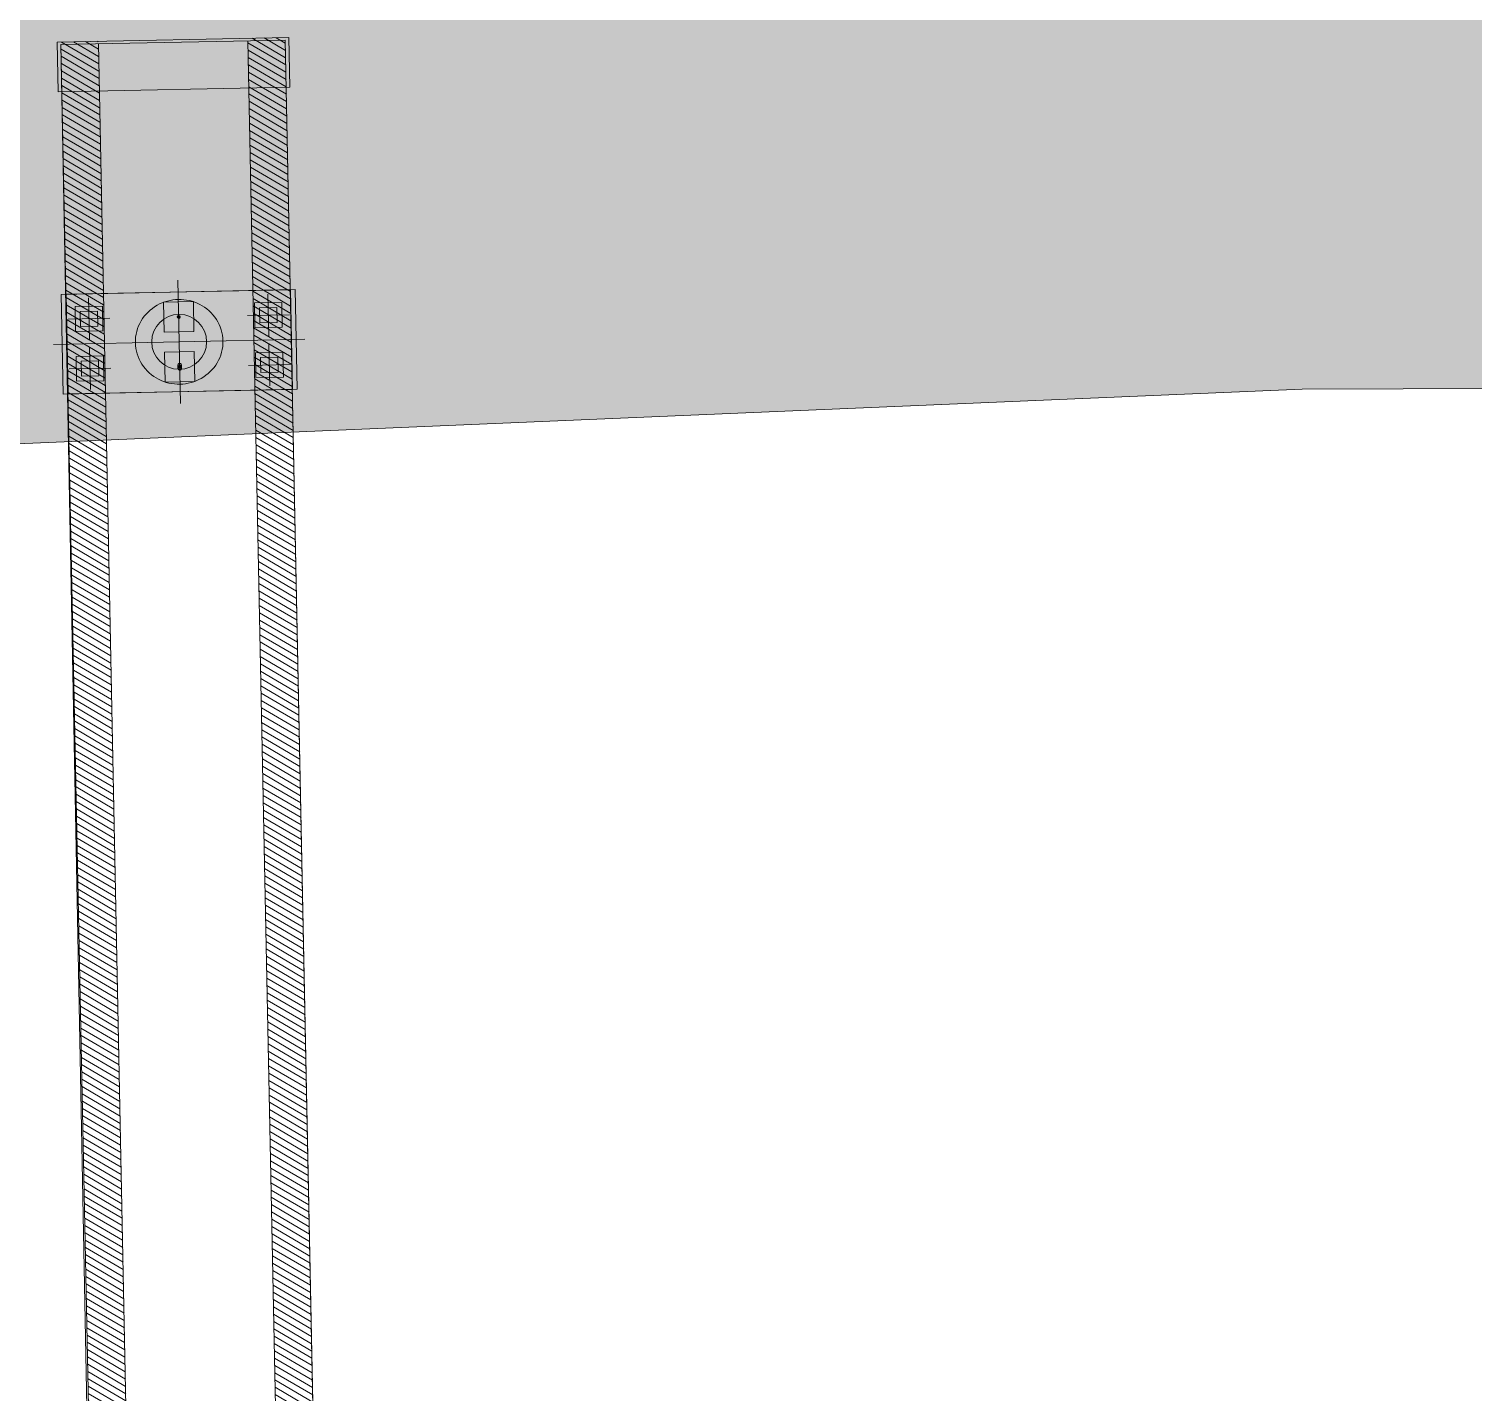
# Model space of a CAD drawing. Header units: millimetres. Extents: x -331961 to 300627, y -148243 to 59350.
# Drawn here: x -43255 to -14282, y -38042 to -10696 of the extents above; entities that cross this region are included whole.
import ezdxf

# ---------------------------------------------------------------- set-up
doc = ezdxf.new("R2010")
doc.units = ezdxf.units.MM
doc.header["$LTSCALE"] = 100
doc.header["$MEASUREMENT"] = 0
for name, color, linetype, lineweight in [('8', 8, 'Continuous', 5), ('ARC-VIEW', 90, 'Continuous', 5), ('ARC_TEXT', 255, 'Continuous', 5), ('BOUNDARY', 2, 'Continuous', 5)]:
    doc.layers.add(name, color=color, linetype=linetype, lineweight=lineweight)

# ---------------------------------------------------------------- blocks, each defined once
blk = doc.blocks.new('PB')
at = {"layer": '8'}
h = blk.add_hatch(dxfattribs=at)
h.set_pattern_fill('ANSI31', color=256)
h.set_pattern_definition([(45, (-99.33348, 29.03746), (-0.08838835, 0.08838835), [])])
h.paths.add_polyline_path([(-77.686, 40.999), (-77.861, 40.269), (4.694, 20.451), (4.946, 21.162)])
h.paths.add_polyline_path([(-78.561, 37.352), (-78.736, 36.623), (3.431, 16.898), (3.684, 17.608)])
h = blk.add_hatch(dxfattribs=at)
h.set_pattern_fill('STEEL', color=256, scale=0.005, angle=76.5007)
h.set_pattern_definition([(121.50070882, (5062.520549, -10382.608118), (-0.013535559993, -0.008294832166), []), (121.50070882, (5062.51283, -10382.606265), (-0.013535559993, -0.008294832166), [])])
edge = h.paths.add_edge_path()
edge.add_arc((-72.804, 37.513), 0.03, 0, 360)
h = blk.add_hatch(dxfattribs=at)
h.set_pattern_fill('STEEL', color=256, scale=0.005, angle=76.5007)
h.set_pattern_definition([(121.50070882, (5063.492922, -10382.841552), (-0.013535559993, -0.008294832166), []), (121.50070882, (5063.485203, -10382.839699), (-0.013535559993, -0.008294832166), [])])
edge = h.paths.add_edge_path()
edge.add_arc((-71.832, 37.28), 0.03, 0, 360)
for p, q in [((-78.754, 36.55, 0), (-77.668, 41.072, 0)), ((-78.687, 36.611, 0), (-77.637, 40.987, 0)), ((-78.687, 36.611, 0), (-77.637, 40.987, 0)), ((-76.696, 40.838, 0), (-77.668, 41.072, 0)), ((4.946, 21.162, 0), (-77.637, 40.987, 0)), ((-77.781, 36.317, 0), (-76.696, 40.838, 0)), ((4.694, 20.451, 0), (-77.812, 40.258, 0)), ((-71.729, 39.851, 0), (-72.907, 34.942, 0)), ((-72.482, 38.855, 0), (-72.286, 39.672, 0)), ((-71.51, 38.621, 0), (-71.314, 39.438, 0)), ((-72.793, 39.361, 0), (-71.976, 39.165, 0)), ((-71.82, 39.128, 0), (-71.003, 38.932, 0)), ((-71.115, 37.107, 0), (-73.522, 37.685, 0)), ((3.732, 17.597, 0), (-78.512, 37.341, 0)), ((-77.781, 36.317, 0), (-78.754, 36.55, 0)), ((3.48, 16.886, 0), (-78.687, 36.611, 0)), ((-73.323, 35.354, 0), (-73.127, 36.171, 0)), ((-72.35, 35.121, 0), (-72.154, 35.938, 0)), ((-73.633, 35.861, 0), (-72.816, 35.665, 0)), ((-72.661, 35.627, 0), (-71.844, 35.431, 0))]:
    blk.add_line(p, q, dxfattribs=at)
at = {"layer": '8', "elevation": 0}
for points in [[(-73.839, 35.345), (-72.742, 39.915), (-70.797, 39.448), (-71.894, 34.878)], [(-73.816, 35.442), (-72.765, 39.818), (-70.821, 39.351), (-71.871, 34.975)], [(-72.205, 38.938), (-72.077, 39.472), (-72.563, 39.589), (-72.691, 39.054)], [(-72.279, 39.058), (-72.197, 39.398), (-72.489, 39.468), (-72.571, 39.128)], [(-71.233, 38.704), (-71.105, 39.239), (-71.591, 39.356), (-71.719, 38.821)], [(-71.307, 38.825), (-71.225, 39.165), (-71.517, 39.235), (-71.599, 38.895)], [(-73.166, 37.291), (-73.026, 37.875), (-72.443, 37.735), (-72.583, 37.151)], [(-72.194, 37.058), (-72.054, 37.641), (-71.47, 37.501), (-71.61, 36.918)], [(-73.046, 35.437), (-72.917, 35.972), (-73.403, 36.088), (-73.532, 35.554)], [(-73.12, 35.558), (-73.038, 35.898), (-73.33, 35.968), (-73.411, 35.628)], [(-72.073, 35.204), (-71.945, 35.738), (-72.431, 35.855), (-72.559, 35.32)], [(-72.147, 35.324), (-72.065, 35.664), (-72.357, 35.734), (-72.439, 35.394)]]:
    blk.add_lwpolyline(points, close=True, dxfattribs=at)
for points in [[(-71.875, 37.252, -1), (-71.857, 37.324), (-71.789, 37.307, -1), (-71.807, 37.235)], [(-71.874, 37.257, -1), (-71.859, 37.319), (-71.791, 37.303, -1), (-71.805, 37.24)]]:
    blk.add_lwpolyline(points, format="xyb", close=True, dxfattribs=at)
at = {"layer": '8'}
for centre, radius in [((-72.318, 37.396, 0), 0.55), ((-72.804, 37.513, 0), 0.03), ((-71.832, 37.28, 0), 0.03)]:
    blk.add_circle(centre, radius, dxfattribs=at)
blk.add_open_spline([(-73.145, 37.595, 0), (-73.179, 37.45, 0), (-73.177, 37.141, 0), (-72.947, 36.733, 0), (-72.534, 36.498, 0), (-72.059, 36.52, 0), (-71.669, 36.779, 0), (-71.456, 37.189, 0), (-71.46, 37.651, 0), (-71.689, 38.059, 0), (-72.103, 38.294, 0), (-72.578, 38.272, 0), (-72.967, 38.013, 0), (-73.11, 37.739, 0), (-73.145, 37.595, 0)], degree=3, knots=[0, 0, 0, 0, 441.834637, 889.413155, 1342.609433, 1795.805711, 2243.384229, 2685.218866, 3127.053503, 3574.632021, 4027.828299, 4481.024577, 4928.603095, 5370.437732, 5370.437732, 5370.437732, 5370.437732], dxfattribs=at)
blk = doc.blocks.new('BIKE1X2')
at = {"layer": '8'}
blk.add_lwpolyline([(0, 0), (1, 0), (1, 2), (0, 2)], close=True, dxfattribs=at)
blk = doc.blocks.new('*U69')
at = {"layer": 'ARC-VIEW', "xscale": -1000, "yscale": 1000, "zscale": 1000, "rotation": 151.0973480734846}
blk.add_blockref('BIKE1X2', (46, 1117), dxfattribs=at)
blk = doc.blocks.new('*U70')
at = {"layer": 'ARC_TEXT'}
for p in [(-8754, 4833), (-7879, 4350), (-7004, 3867), (-6128, 3383), (-5253, 2900), (-4377, 2417), (-3502, 1933), (-2626, 1450), (-1751, 967), (-875, 483), (0, 0)]:
    blk.add_blockref('*U69', p, dxfattribs=at)
blk = doc.blocks.new('*U71')
at = {"layer": 'ARC-VIEW', "xscale": -1000, "yscale": 1000, "zscale": 1000, "rotation": 151.0973480734846}
blk.add_blockref('BIKE1X2', (46, 1117), dxfattribs=at)
blk = doc.blocks.new('*U72')
at = {"layer": 'ARC_TEXT'}
for p in [(-8754, 4833), (-7879, 4350), (-7004, 3867), (-6128, 3383), (-5253, 2900), (-4377, 2417), (-3502, 1933), (-2626, 1450), (-1751, 967), (-875, 483), (0, 0)]:
    blk.add_blockref('*U71', p, dxfattribs=at)

msp = doc.modelspace()

# ---------------------------------------------------------------- hatches: boundary and pattern name
at = {"layer": '8'}
h = msp.add_hatch(dxfattribs=at)
h.set_pattern_fill('GRASS', color=256, scale=20, angle=-59.15736716)
h.set_pattern_definition([(108.0869, (-69673.9, -104960.76), (-452.9806, 229.94035), [95.25, -623.1705]), (63.0869, (-69673.9, -104960.76), (-452.9806, 229.9403), [95.25, -412.75]), (153.0869, (-69673.9, -104960.76), (-229.9403, -452.9806), [95.25, -412.75])])
h.paths.add_polyline_path([(-181745.8557, -9792.7772), (-181698.4875, -10381.6301), (-187187.6752, -10821.3833), (-187234.8991, -10234.3239)])
h.paths.add_polyline_path([(-187235.7846, -10223.3152), (-187247.812, -10073.7981), (-181758.6243, -9634.0451), (-181745.8557, -9792.7772), (-187234.8991, -10234.3239)])
edge = h.paths.add_edge_path()
edge.add_line((71411.7487, -3307.3936), (72638.3826, -3352.2453))
edge.add_arc((73011.095, 6840.9429), 10200, 267.90592163, 313.3056848)
edge.add_line((80007.1787, -581.6451), (83070.5844, 2305.7363))
edge.add_arc((86362.859, -1187.2463), 4800, 65.24193978, 133.30568461, ccw=False)
edge.add_arc((84268.9215, -5727.6676), 9800, 48.42824171, 65.24193945, ccw=False)
edge.add_arc((80951.1275, -9468.288), 14799.9998, 16.50865338, 48.42820818, ccw=False)
edge.add_line((95141.0244, -5262.7178), (95332.825, -5205.8724))
edge.add_line((95332.825, -5205.8724), (95039.8727, -20178.5351))
edge.add_line((95039.8727, -20178.5351), (94266.5218, -20878.4228))
edge.add_line((94266.5218, -20878.4228), (61853.8842, -18726.0049))
edge.add_line((61853.8842, -18726.0049), (14676.488, -17814.8278))
edge.add_line((14676.488, -17814.8278), (-17714.1388, -17924.7076))
edge.add_line((-17714.1388, -17924.7076), (-46801.4611, -19162.4168))
edge.add_line((-46801.4611, -19162.4168), (-104370.427, -22254.2094))
edge.add_line((-104370.427, -22254.2094), (-119940.96, -23282.9324))
edge.add_line((-119940.96, -23282.9324), (-199150.1446, -29328.4094))
edge.add_line((-199150.1446, -29328.4094), (-199401.797, -17785.0166))
edge.add_line((-199401.797, -17785.0166), (-199401.3195, -17776.9405))
edge.add_line((-199401.3195, -17776.9405), (-199201.6682, -17788.7458))
edge.add_line((-199201.6682, -17788.7458), (-199034.6607, -14964.3157))
edge.add_arc((-189251.7478, -15542.7757), 9800, 121.61630816, 176.61606189, ccw=False)
edge.add_line((-194389.1853, -7197.3137), (-193361.7886, -6564.8518))
edge.add_line((-193361.7886, -6564.8518), (-192011.9906, -6166.7884))
edge.add_line((-192011.9906, -6166.7884), (-187618.0592, -5757.9186))
edge.add_line((-187618.0592, -5757.9186), (-184043.1897, -5476.34))
edge.add_arc((-183695.3981, -9762.2517), 4299.9997, 31.86657615, 94.639252, ccw=False)
edge.add_line((-180043.4951, -7492.097), (-179182.6167, -8876.9561))
edge.add_arc((-172612.5231, -5582.0553), 7350, 206.633757, 274.31486352)
edge.add_line((-172059.5282, -12911.2229), (-170803.606, -12816.462))
edge.add_line((-170803.606, -12816.462), (-170758.4667, -13414.7203))
edge.add_line((-170758.4667, -13414.7203), (-78670.3974, -6466.6051))
edge.add_line((-78670.3974, -6466.6051), (-78555.6661, -9918.0349))
edge.add_line((-78555.6661, -9918.0349), (-72552.1217, -9533.6924))
edge.add_line((-72552.1217, -9533.6924), (-71157.8961, -9464.9815))
edge.add_line((-71157.8961, -9464.9815), (-40271.7931, -8297.4975))
edge.add_line((-40271.7931, -8297.4975), (-38875.3033, -8266.9361))
edge.add_line((-38875.3033, -8266.9361), (-15626.1175, -7899.8873))
edge.add_line((-15626.1175, -7899.8873), (-14227.8574, -7889.7268))
edge.add_line((-14227.8574, -7889.7268), (9280.7572, -7864.1651))
edge.add_line((9280.7572, -7864.1651), (10678.91, -7870.0605))
edge.add_line((10678.91, -7870.0605), (46407.1829, -8486.7715))
edge.add_line((46407.1829, -8486.7715), (47805.1876, -8525.8225))
edge.add_line((47805.1876, -8525.8225), (71191.2211, -9338.5304))
edge.add_line((71191.2211, -9338.5304), (71411.7487, -3307.3936))

# ---------------------------------------------------------------- linework, layer by layer
at = {"layer": '8', "ltscale": 5, "flags": 128}
msp.add_lwpolyline([(95332.838, -5205.2066), (95039.8727, -20178.5351), (94266.5218, -20878.4228), (61853.8842, -18726.0049), (14676.488, -17814.8278), (-17714.1388, -17924.7076), (-46801.4611, -19162.4168), (-104370.427, -22254.2094), (-119940.96, -23282.9324), (-199150.1446, -29328.4094), (-199401.797, -17785.0166), (-199401.3195, -17776.9405)], dxfattribs=at)
at = {"layer": '8', "ltscale": 5}
msp.add_lwpolyline([(-42610.678, -11010.6917), (-38111.6008, -10919.565), (-36390.3292, -95881.5427), (-19122.1061, -97362.0803), (-19308.7344, -99554.1504), (-36244.3701, -98102.1281), (-36235.3601, -98614.5824), (-40944.4274, -98210.8379), (-40954.737, -97698.0587), (-58116.2994, -96401.9824), (-57950.6227, -94208.2296), (-40999.1623, -95488.4386)], close=True, dxfattribs=at)

# ---------------------------------------------------------------- block references
at = {"layer": 'ARC_TEXT', "extrusion": (2.54999e-13, -3.08707e-11, -1), "zscale": -0.9999999999999996, "rotation": 28.42946348524705}
msp.add_blockref('*U72', (17453.9023, -6715.6254, 0.0092), dxfattribs=at)
at = {"layer": 'ARC_TEXT', "extrusion": (4.8733e-13, -3.08679e-11, -1), "zscale": -0.9999999999999996, "rotation": 27.99833621266407}
msp.add_blockref('*U70', (29719.5055, -6922.2344, 0.0095), dxfattribs=at)
at = {"layer": 'BOUNDARY', "xscale": 999.9999999999997, "yscale": 999.9999999999997, "zscale": 999.9999999999997, "rotation": 284.6596319878181}
msp.add_blockref('PB', (-58116.2994, -96401.9824, 0), dxfattribs=at)

doc.saveas('drawing.dxf')
